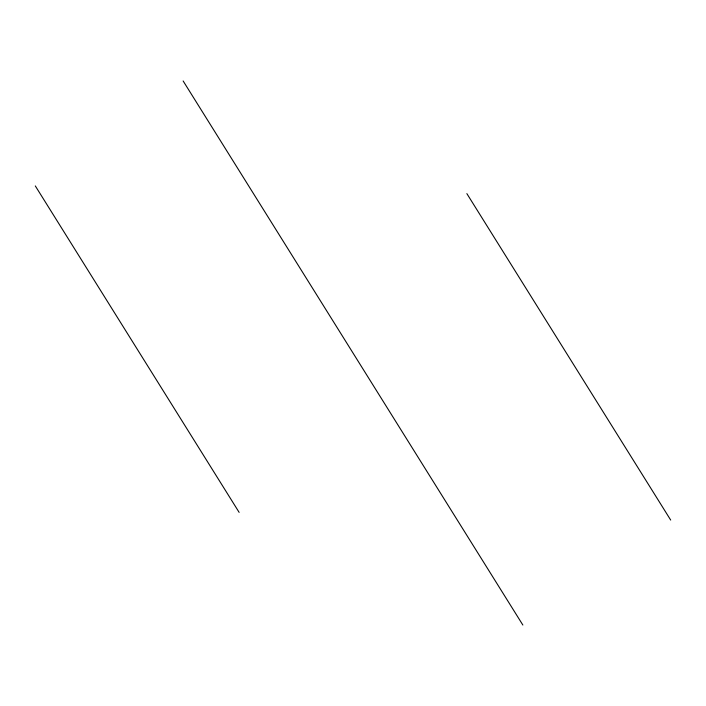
<?xml version="1.0" encoding="UTF-8"?>
<svg xmlns="http://www.w3.org/2000/svg" width="706" height="706" viewBox="0 0 706 706"><rect width="100%" height="100%" fill="white"/><g stroke="black" fill="none" stroke-linecap="round" stroke-linejoin="round"><path stroke-width="1.06" d="M466.86 193.62L670.7 520.075M183.136 80.961L522.864 625.039M35.3 185.925L239.14 512.38"/></g></svg>
